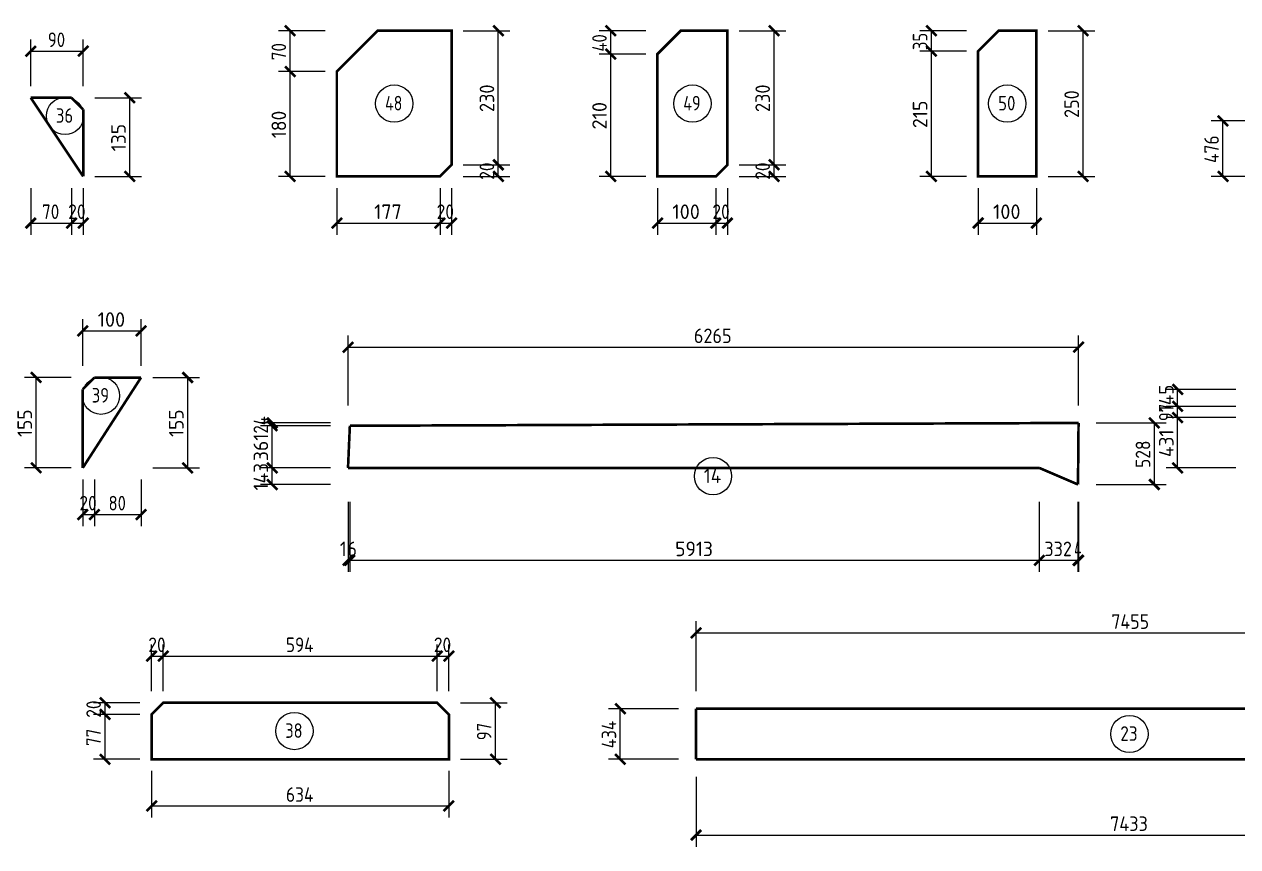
# Model space of a CAD drawing. Extents: x 14207793 to 14719554, y -1675802 to -1228715.
# Drawn here: x 14504511 to 14525326, y -1289793 to -1275682 of the extents above; entities that cross this region are included whole.
import ezdxf
from ezdxf.enums import TextEntityAlignment as Align

# ---------------------------------------------------------------- set-up
doc = ezdxf.new("R2010")
doc.units = 0
doc.header["$LTSCALE"] = 500
doc.header["$MEASUREMENT"] = 0
for name, color, linetype in [('15', 3, 'CONTINUOUS'), ('尺寸标注', 253, 'CONTINUOUS'), ('编号标注', 253, 'CONTINUOUS')]:
    doc.layers.add(name, color=color, linetype=linetype)
doc.styles.get("Standard").update_dxf_attribs({"font": 'SYSZ.shx', "width": 0.75, "bigfont": 'SYFS.shx'})

msp = doc.modelspace()

# ---------------------------------------------------------------- linework, layer by layer
at = {"layer": '15', "const_width": 45}
for points in [[(14509872.5, -1278292.88), (14511642.5, -1278292.88), (14511842.5, -1278092.88), (14511842.5, -1275792.88), (14510572.5, -1275792.88), (14509872.5, -1276492.88), (14509872.5, -1278292.88)], [(14515372.5, -1278292.88), (14516372.5, -1278292.88), (14516572.5, -1278092.88), (14516572.5, -1275792.88), (14515772.5, -1275792.88), (14515372.5, -1276192.88), (14515372.5, -1278292.88)], [(14520872.5, -1278292.88), (14521872.5, -1278292.88), (14521872.5, -1275792.88), (14521222.5, -1275792.88), (14520872.5, -1276142.88), (14520872.5, -1278292.88)], [(14504622.5, -1276942.88), (14505322.5, -1276942.88)], [(14505522.5, -1278292.88), (14504622.5, -1276942.88)], [(14505322.5, -1276942.88), (14505522.5, -1277142.88)], [(14505522.5, -1277142.88), (14505522.5, -1278292.88)], [(14505514.5, -1281942.88), (14505714.5, -1281742.88)], [(14506514.5, -1281742.88), (14505514.5, -1283292.88)], [(14505714.5, -1281742.88), (14506514.5, -1281742.88)], [(14505514.5, -1283292.88), (14505514.5, -1281942.88)], [(14510096.34, -1282570.97), (14510064.5, -1283292.88)], [(14522595.42, -1282522.25), (14510096.34, -1282570.97)], [(14522585.83, -1283577.98), (14522595.42, -1282522.25)], [(14510064.5, -1283292.88), (14521921.39, -1283292.88)], [(14521921.39, -1283292.88), (14522585.83, -1283577.98)], [(14506696.27, -1288292.88), (14511794.45, -1288292.86), (14511794.45, -1287522.86), (14511594.45, -1287322.86), (14506896.27, -1287322.88), (14506696.27, -1287522.88), (14506696.27, -1288292.88)], [(14516035.33, -1287424.88), (14516035.33, -1288292.88)], [(14530901.88, -1287424.88), (14516035.33, -1287424.88)], [(14516035.33, -1288292.88), (14530945.28, -1288292.88)]]:
    msp.add_lwpolyline(points, dxfattribs=at)
at = {"layer": '尺寸标注'}
for p, q in [((14509672.5, -1275792.88), (14508872.5, -1275792.88)), ((14509072.5, -1276492.88), (14509072.5, -1275792.88)), ((14512042.5, -1275792.88), (14512842.5, -1275792.88)), ((14512642.5, -1278092.88), (14512642.5, -1275792.88)), ((14515172.5, -1275792.88), (14514372.5, -1275792.88)), ((14514572.5, -1276192.88), (14514572.5, -1275792.88)), ((14516772.5, -1275792.88), (14517572.5, -1275792.88)), ((14517372.5, -1278092.88), (14517372.5, -1275792.88)), ((14520672.5, -1275792.88), (14519872.5, -1275792.88)), ((14520072.5, -1276142.88), (14520072.5, -1275792.88)), ((14522072.5, -1275792.88), (14522872.5, -1275792.88)), ((14522672.5, -1278292.88), (14522672.5, -1275792.88)), ((14504622.5, -1276742.88), (14504622.5, -1275942.88)), ((14505522.5, -1276742.88), (14505522.5, -1275942.88)), ((14504622.5, -1276142.88), (14505522.5, -1276142.88)), ((14515172.5, -1276192.88), (14514372.5, -1276192.88)), ((14515172.5, -1276192.88), (14514372.5, -1276192.88)), ((14514572.5, -1278292.88), (14514572.5, -1276192.88)), ((14520672.5, -1276142.88), (14519872.5, -1276142.88)), ((14520672.5, -1276142.88), (14519872.5, -1276142.88)), ((14520072.5, -1278292.88), (14520072.5, -1276142.88)), ((14509672.5, -1276492.88), (14508872.5, -1276492.88)), ((14509672.5, -1276492.88), (14508872.5, -1276492.88)), ((14509072.5, -1278292.88), (14509072.5, -1276492.88)), ((14505722.5, -1276942.88), (14506522.5, -1276942.88)), ((14506322.5, -1278292.88), (14506322.5, -1276942.88)), ((14526072.5, -1277340.88), (14524872.5, -1277340.88)), ((14525072.5, -1278292.88), (14525072.5, -1277340.88)), ((14512042.5, -1278092.88), (14512842.5, -1278092.88)), ((14512042.5, -1278092.88), (14512842.5, -1278092.88)), ((14512642.5, -1278292.88), (14512642.5, -1278092.88)), ((14516772.5, -1278092.88), (14517572.5, -1278092.88)), ((14516772.5, -1278092.88), (14517572.5, -1278092.88)), ((14517372.5, -1278292.88), (14517372.5, -1278092.88)), ((14505722.5, -1278292.88), (14506522.5, -1278292.88)), ((14509672.5, -1278292.88), (14508872.5, -1278292.88)), ((14512042.5, -1278292.88), (14512842.5, -1278292.88)), ((14515172.5, -1278292.88), (14514372.5, -1278292.88)), ((14516772.5, -1278292.88), (14517572.5, -1278292.88)), ((14520672.5, -1278292.88), (14519872.5, -1278292.88)), ((14522072.5, -1278292.88), (14522872.5, -1278292.88)), ((14526072.5, -1278292.88), (14524872.5, -1278292.88)), ((14504622.5, -1278492.88), (14504622.5, -1279292.88)), ((14505322.5, -1278492.88), (14505322.5, -1279292.88)), ((14505322.5, -1278492.88), (14505322.5, -1279292.88)), ((14505522.5, -1278492.88), (14505522.5, -1279292.88)), ((14509872.5, -1278492.88), (14509872.5, -1279292.88)), ((14511642.5, -1278492.88), (14511642.5, -1279292.88)), ((14511642.5, -1278492.88), (14511642.5, -1279292.88)), ((14511842.5, -1278492.88), (14511842.5, -1279292.88)), ((14515372.5, -1278492.88), (14515372.5, -1279292.88)), ((14516372.5, -1278492.88), (14516372.5, -1279292.88)), ((14516372.5, -1278492.88), (14516372.5, -1279292.88)), ((14516572.5, -1278492.88), (14516572.5, -1279292.88)), ((14520872.5, -1278492.88), (14520872.5, -1279292.88)), ((14521872.5, -1278492.88), (14521872.5, -1279292.88)), ((14504622.5, -1279092.88), (14505322.5, -1279092.88)), ((14505322.5, -1279092.88), (14505522.5, -1279092.88)), ((14509872.5, -1279092.88), (14511642.5, -1279092.88)), ((14511642.5, -1279092.88), (14511842.5, -1279092.88)), ((14515372.5, -1279092.88), (14516372.5, -1279092.88)), ((14516372.5, -1279092.88), (14516572.5, -1279092.88)), ((14520872.5, -1279092.88), (14521872.5, -1279092.88)), ((14505514.5, -1281542.88), (14505514.5, -1280742.88)), ((14506514.5, -1281542.88), (14506514.5, -1280742.88)), ((14505514.5, -1280942.88), (14506514.5, -1280942.88)), ((14510064.5, -1282222.25), (14510064.5, -1281022.25)), ((14522595.42, -1282222.25), (14522595.42, -1281022.25)), ((14510064.5, -1281222.25), (14522595.42, -1281222.25)), ((14505314.5, -1281742.88), (14504514.5, -1281742.88)), ((14504714.5, -1283292.88), (14504714.5, -1281742.88)), ((14506714.5, -1281742.88), (14507514.5, -1281742.88)), ((14507314.5, -1283292.88), (14507314.5, -1281742.88)), ((14525295.42, -1281947.45), (14524095.42, -1281947.45)), ((14524295.42, -1282237.25), (14524295.42, -1281947.45)), ((14525295.42, -1282237.25), (14524095.42, -1282237.25)), ((14525295.42, -1282237.25), (14524095.42, -1282237.25)), ((14524295.42, -1282430.56), (14524295.42, -1282237.25)), ((14509764.5, -1282522.25), (14508564.5, -1282522.25)), ((14509764.5, -1282570.97), (14508564.5, -1282570.97)), ((14509764.5, -1282570.97), (14508564.5, -1282570.97)), ((14508764.5, -1282570.97), (14508764.5, -1282522.25)), ((14508764.5, -1283292.88), (14508764.5, -1282570.97)), ((14522895.42, -1282522.25), (14524095.42, -1282522.25)), ((14523895.42, -1283577.98), (14523895.42, -1282522.25)), ((14525295.42, -1282430.56), (14524095.42, -1282430.56)), ((14525295.42, -1282430.56), (14524095.42, -1282430.56)), ((14524295.42, -1283292.88), (14524295.42, -1282430.56)), ((14505314.5, -1283292.88), (14504514.5, -1283292.88)), ((14506714.5, -1283292.88), (14507514.5, -1283292.88)), ((14509764.5, -1283292.88), (14508564.5, -1283292.88)), ((14509764.5, -1283292.88), (14508564.5, -1283292.88)), ((14508764.5, -1283577.98), (14508764.5, -1283292.88)), ((14525295.42, -1283292.88), (14524095.42, -1283292.88)), ((14505514.5, -1283492.88), (14505514.5, -1284292.88)), ((14505714.5, -1283492.88), (14505714.5, -1284292.88)), ((14505714.5, -1283492.88), (14505714.5, -1284292.88)), ((14506514.5, -1283492.88), (14506514.5, -1284292.88)), ((14509764.5, -1283577.98), (14508564.5, -1283577.98)), ((14522895.42, -1283577.98), (14524095.42, -1283577.98)), ((14510064.5, -1283877.98), (14510064.5, -1285077.98)), ((14510096.34, -1283877.98), (14510096.34, -1285077.98)), ((14510096.34, -1283877.98), (14510096.34, -1285077.98)), ((14521921.39, -1283877.98), (14521921.39, -1285077.98)), ((14521921.39, -1283877.98), (14521921.39, -1285077.98)), ((14522585.83, -1283877.98), (14522585.83, -1285077.98)), ((14522585.83, -1283877.98), (14522585.83, -1285077.98)), ((14522595.42, -1283877.98), (14522595.42, -1285077.98)), ((14505514.5, -1284092.88), (14505714.5, -1284092.88)), ((14505714.5, -1284092.88), (14506514.5, -1284092.88)), ((14510064.5, -1284877.98), (14510096.34, -1284877.98)), ((14510096.34, -1284877.98), (14521921.39, -1284877.98)), ((14521921.39, -1284877.98), (14522585.83, -1284877.98)), ((14522585.83, -1284877.98), (14522595.42, -1284877.98)), ((14516035.33, -1287124.88), (14516035.33, -1285924.88)), ((14516035.33, -1286124.88), (14530945.28, -1286124.88)), ((14506696.27, -1287122.88), (14506696.27, -1286322.88)), ((14506696.27, -1286522.88), (14506896.27, -1286522.88)), ((14506896.27, -1287122.88), (14506896.27, -1286322.88)), ((14506896.27, -1287122.88), (14506896.27, -1286322.88)), ((14506896.27, -1286522.88), (14511594.45, -1286522.88)), ((14511594.45, -1287122.88), (14511594.45, -1286322.88)), ((14511594.45, -1287122.86), (14511594.45, -1286322.88)), ((14511594.45, -1286522.88), (14511794.45, -1286522.88)), ((14511794.45, -1287122.86), (14511794.45, -1286322.88)), ((14506496.27, -1287322.88), (14505696.27, -1287322.88)), ((14505896.27, -1287522.88), (14505896.27, -1287322.88)), ((14511994.45, -1287322.86), (14512794.45, -1287322.86)), ((14512594.45, -1288292.86), (14512594.45, -1287322.86)), ((14506496.27, -1287522.88), (14505696.27, -1287522.88)), ((14506496.27, -1287522.88), (14505696.27, -1287522.88)), ((14505896.27, -1288292.88), (14505896.27, -1287522.88)), ((14515735.33, -1287424.88), (14514535.33, -1287424.88)), ((14514735.33, -1288292.88), (14514735.33, -1287424.88)), ((14506496.27, -1288292.88), (14505696.27, -1288292.88)), ((14511994.45, -1288292.86), (14512794.45, -1288292.86)), ((14515735.33, -1288292.88), (14514535.33, -1288292.88)), ((14506696.27, -1288492.88), (14506696.27, -1289292.88)), ((14511794.45, -1288492.86), (14511794.45, -1289292.88)), ((14516035.33, -1288592.88), (14516035.33, -1289792.88)), ((14506696.27, -1289092.88), (14511794.45, -1289092.88)), ((14516035.33, -1289592.88), (14530901.88, -1289592.88))]:
    msp.add_line(p, q, dxfattribs=at)
at = {"layer": '尺寸标注', "const_width": 45}
for points in [[(14508984.11, -1275704.5), (14509160.89, -1275881.27)], [(14512554.11, -1275704.5), (14512730.89, -1275881.27)], [(14514484.11, -1275704.5), (14514660.89, -1275881.27)], [(14517284.11, -1275704.5), (14517460.89, -1275881.27)], [(14519984.11, -1275704.5), (14520160.89, -1275881.27)], [(14522584.11, -1275704.5), (14522760.89, -1275881.27)], [(14504534.11, -1276231.27), (14504710.89, -1276054.5)], [(14505434.11, -1276231.27), (14505610.89, -1276054.5)], [(14514484.11, -1276104.5), (14514660.89, -1276281.27)], [(14514484.11, -1276104.5), (14514660.89, -1276281.27)], [(14519984.11, -1276054.5), (14520160.89, -1276231.27)], [(14519984.11, -1276054.5), (14520160.89, -1276231.27)], [(14508984.11, -1276404.5), (14509160.89, -1276581.27)], [(14508984.11, -1276404.5), (14509160.89, -1276581.27)], [(14506234.11, -1276854.5), (14506410.89, -1277031.27)], [(14524984.11, -1277252.5), (14525160.89, -1277429.27)], [(14512554.11, -1278004.5), (14512730.89, -1278181.27)], [(14512554.11, -1278004.5), (14512730.89, -1278181.27)], [(14517284.11, -1278004.5), (14517460.89, -1278181.27)], [(14517284.11, -1278004.5), (14517460.89, -1278181.27)], [(14506234.11, -1278204.5), (14506410.89, -1278381.27)], [(14508984.11, -1278204.5), (14509160.89, -1278381.27)], [(14512554.11, -1278204.5), (14512730.89, -1278381.27)], [(14514484.11, -1278204.5), (14514660.89, -1278381.27)], [(14517284.11, -1278204.5), (14517460.89, -1278381.27)], [(14519984.11, -1278204.5), (14520160.89, -1278381.27)], [(14522584.11, -1278204.5), (14522760.89, -1278381.27)], [(14524984.11, -1278204.5), (14525160.89, -1278381.27)], [(14504534.11, -1279181.27), (14504710.89, -1279004.5)], [(14505234.11, -1279181.27), (14505410.89, -1279004.5)], [(14505234.11, -1279181.27), (14505410.89, -1279004.5)], [(14505434.11, -1279181.27), (14505610.89, -1279004.5)], [(14509784.11, -1279181.27), (14509960.89, -1279004.5)], [(14511554.11, -1279181.27), (14511730.89, -1279004.5)], [(14511554.11, -1279181.27), (14511730.89, -1279004.5)], [(14511754.11, -1279181.27), (14511930.89, -1279004.5)], [(14515284.11, -1279181.27), (14515460.89, -1279004.5)], [(14516284.11, -1279181.27), (14516460.89, -1279004.5)], [(14516284.11, -1279181.27), (14516460.89, -1279004.5)], [(14516484.11, -1279181.27), (14516660.89, -1279004.5)], [(14520784.11, -1279181.27), (14520960.89, -1279004.5)], [(14521784.11, -1279181.27), (14521960.89, -1279004.5)], [(14505426.11, -1281031.27), (14505602.89, -1280854.5)], [(14506426.11, -1281031.27), (14506602.89, -1280854.5)], [(14509976.11, -1281310.64), (14510152.89, -1281133.86)], [(14522507.03, -1281310.64), (14522683.8, -1281133.86)], [(14504626.11, -1281654.5), (14504802.89, -1281831.27)], [(14507226.11, -1281654.5), (14507402.89, -1281831.27)], [(14524207.03, -1281859.06), (14524383.81, -1282035.83)], [(14524207.03, -1282148.86), (14524383.81, -1282325.63)], [(14524207.03, -1282148.86), (14524383.81, -1282325.63)], [(14524207.03, -1282342.17), (14524383.81, -1282518.94)], [(14524207.03, -1282342.17), (14524383.81, -1282518.94)], [(14508676.11, -1282433.86), (14508852.89, -1282610.64)], [(14508676.11, -1282482.58), (14508852.89, -1282659.36)], [(14508676.11, -1282482.58), (14508852.89, -1282659.36)], [(14523807.03, -1282433.86), (14523983.8, -1282610.64)], [(14504626.11, -1283204.5), (14504802.89, -1283381.27)], [(14507226.11, -1283204.5), (14507402.89, -1283381.27)], [(14508676.11, -1283204.5), (14508852.89, -1283381.27)], [(14508676.11, -1283204.5), (14508852.89, -1283381.27)], [(14524207.03, -1283204.5), (14524383.81, -1283381.27)], [(14508676.11, -1283489.59), (14508852.89, -1283666.37)], [(14523807.03, -1283489.59), (14523983.8, -1283666.37)], [(14505426.11, -1284181.27), (14505602.89, -1284004.5)], [(14505626.11, -1284181.27), (14505802.89, -1284004.5)], [(14505626.11, -1284181.27), (14505802.89, -1284004.5)], [(14506426.11, -1284181.27), (14506602.89, -1284004.5)], [(14509976.11, -1284966.37), (14510152.89, -1284789.59)], [(14510007.95, -1284966.37), (14510184.72, -1284789.59)], [(14510007.95, -1284966.37), (14510184.72, -1284789.59)], [(14521833, -1284966.37), (14522009.78, -1284789.59)], [(14521833, -1284966.37), (14522009.78, -1284789.59)], [(14522497.44, -1284966.37), (14522674.22, -1284789.59)], [(14522497.44, -1284966.37), (14522674.22, -1284789.59)], [(14522507.03, -1284966.37), (14522683.8, -1284789.59)], [(14515946.94, -1286213.27), (14516123.72, -1286036.49)], [(14506607.88, -1286611.27), (14506784.66, -1286434.5)], [(14506807.88, -1286611.27), (14506984.66, -1286434.5)], [(14506807.88, -1286611.27), (14506984.66, -1286434.5)], [(14511506.06, -1286611.27), (14511682.84, -1286434.5)], [(14511506.06, -1286611.27), (14511682.84, -1286434.5)], [(14511706.06, -1286611.27), (14511882.84, -1286434.5)], [(14505807.88, -1287234.5), (14505984.66, -1287411.27)], [(14512506.06, -1287234.47), (14512682.84, -1287411.25)], [(14514646.94, -1287336.49), (14514823.72, -1287513.27)], [(14505807.88, -1287434.5), (14505984.66, -1287611.27)], [(14505807.88, -1287434.5), (14505984.66, -1287611.27)], [(14505807.88, -1288204.49), (14505984.66, -1288381.27)], [(14512506.06, -1288204.47), (14512682.84, -1288381.25)], [(14514646.94, -1288204.5), (14514823.72, -1288381.27)], [(14506607.88, -1289181.27), (14506784.66, -1289004.49)], [(14511706.06, -1289181.27), (14511882.84, -1289004.49)], [(14515946.94, -1289681.27), (14516123.72, -1289504.5)]]:
    msp.add_lwpolyline(points, dxfattribs=at)
at = {"layer": '编号标注'}
for centre in [(14510857.5, -1277042.88), (14515972.5, -1277042.88), (14521372.5, -1277042.88), (14505210.37, -1277255.02), (14505826.63, -1282055.02), (14516325.17, -1283435.43), (14509145.36, -1287807.87), (14523468.61, -1287858.88)]:
    msp.add_circle(centre, 320, dxfattribs=at)

# ---------------------------------------------------------------- texts
at = {"layer": '尺寸标注'}
for s, width, p, p2 in [('90', 0.735002, (14504915, -1276072.88), (14505212.5, -1276072.88)), ('70', 0.735002, (14504815, -1279022.88), (14505112.5, -1279022.88)), ('20', 0.735002, (14505265, -1279022.88), (14505562.5, -1279022.88)), ('177', 0.793801, (14510512.5, -1279022.88), (14510985, -1279022.88)), ('20', 0.735002, (14511585, -1279022.88), (14511882.5, -1279022.88)), ('100', 0.793801, (14515627.5, -1279022.88), (14516100, -1279022.88)), ('20', 0.735002, (14516315, -1279022.88), (14516612.5, -1279022.88)), ('100', 0.793801, (14521127.5, -1279022.88), (14521600, -1279022.88)), ('100', 0.793801, (14505769.5, -1280872.88), (14506242, -1280872.88)), ('6265', 0.735001, (14515997.46, -1281152.25), (14516644.96, -1281152.25)), ('20', 0.735002, (14505457, -1284022.88), (14505754.5, -1284022.88)), ('80', 0.735002, (14505957, -1284022.88), (14506254.5, -1284022.88)), ('16', 0.861726, (14509922.92, -1284807.98), (14510220.42, -1284807.98)), ('5913', 0.777001, (14515676.36, -1284807.98), (14516323.86, -1284807.98)), ('332', 0.734996, (14522008.61, -1284807.98), (14522481.11, -1284807.98)), ('4', 0.685986, (14522520.62, -1284807.98), (14522643.12, -1284807.98)), ('7455', 0.734997, (14523157.81, -1286054.88), (14523805.3, -1286054.88)), ('20', 0.735002, (14506638.77, -1286452.88), (14506936.27, -1286452.88)), ('594', 0.721637, (14509000.36, -1286452.88), (14509472.86, -1286452.88)), ('20', 0.735002, (14511536.95, -1286452.88), (14511834.45, -1286452.88)), ('634', 0.721637, (14509000.36, -1289022.88), (14509472.86, -1289022.88)), ('7433', 0.735001, (14523136.11, -1289522.88), (14523783.61, -1289522.88))]:
    msp.add_text(s, height=250, dxfattribs=dict(at, width=width)).set_placement(p, p2, align=Align.FIT)
for s, width, p, p2 in [('40', 0.735, (14514502.5, -1276150.38), (14514502.5, -1275852.88)), ('35', 0.735, (14520002.5, -1276125.38), (14520002.5, -1275827.88)), ('70', 0.735, (14509002.5, -1276300.38), (14509002.5, -1276002.88)), ('230', 0.735, (14512572.5, -1277187.88), (14512572.5, -1276715.38)), ('230', 0.735, (14517302.5, -1277187.88), (14517302.5, -1276715.38)), ('250', 0.735, (14522602.5, -1277287.88), (14522602.5, -1276815.38)), ('210', 0.7938, (14514502.5, -1277487.88), (14514502.5, -1277015.38)), ('215', 0.7938, (14520002.5, -1277462.88), (14520002.5, -1276990.38)), ('180', 0.7938, (14509002.5, -1277637.88), (14509002.5, -1277165.38)), ('135', 0.7938, (14506252.5, -1277862.88), (14506252.5, -1277390.38)), ('476', 0.748868, (14525002.5, -1278061.88), (14525002.5, -1277589.38)), ('20', 0.735001, (14512572.5, -1278350.38), (14512572.5, -1278052.88)), ('20', 0.735001, (14517302.5, -1278350.38), (14517302.5, -1278052.88)), ('145', 0.7938, (14524225.42, -1282337.35), (14524225.42, -1281864.85)), ('155', 0.7938, (14504644.5, -1282762.88), (14504644.5, -1282290.38)), ('155', 0.7938, (14507244.5, -1282762.88), (14507244.5, -1282290.38)), ('97', 0.735, (14524225.42, -1282491.4), (14524225.42, -1282193.9)), ('24', 0.714001, (14508694.5, -1282704.11), (14508694.5, -1282406.61)), ('361', 0.882, (14508694.5, -1283176.93), (14508694.5, -1282704.43)), ('431', 0.882, (14524225.42, -1283106.72), (14524225.42, -1282634.22)), ('528', 0.735, (14523825.42, -1283295.12), (14523825.42, -1282822.62)), ('143', 0.7938, (14508694.5, -1283680.43), (14508694.5, -1283207.93)), ('20', 0.735002, (14505826.27, -1287580.38), (14505826.27, -1287282.88)), ('97', 0.735002, (14512524.45, -1287965.36), (14512524.45, -1287667.86)), ('434', 0.721635, (14514665.33, -1288103.88), (14514665.33, -1287631.38)), ('77', 0.735002, (14505826.27, -1288065.38), (14505826.27, -1287767.88))]:
    msp.add_text(s, height=250, rotation=90, dxfattribs=dict(at, width=width)).set_placement(p, p2, align=Align.FIT)
at = {"layer": '编号标注'}
for s, width, p, p2 in [('48', 0.735002, (14510700, -1277160.38), (14510997.5, -1277160.38)), ('49', 0.757274, (14515815, -1277160.38), (14516112.5, -1277160.38)), ('50', 0.735002, (14521215, -1277160.38), (14521512.5, -1277160.38)), ('36', 0.757274, (14505052.87, -1277372.52), (14505350.37, -1277372.52)), ('39', 0.757274, (14505669.14, -1282172.51), (14505966.64, -1282172.51)), ('14', 0.806131, (14516167.67, -1283552.93), (14516465.17, -1283552.93)), ('38', 0.735002, (14508987.86, -1287925.37), (14509285.36, -1287925.37)), ('23', 0.734994, (14523311.11, -1287976.38), (14523608.61, -1287976.38))]:
    msp.add_text(s, height=250, dxfattribs=dict(at, width=width)).set_placement(p, p2, align=Align.FIT)

doc.saveas('drawing.dxf')
